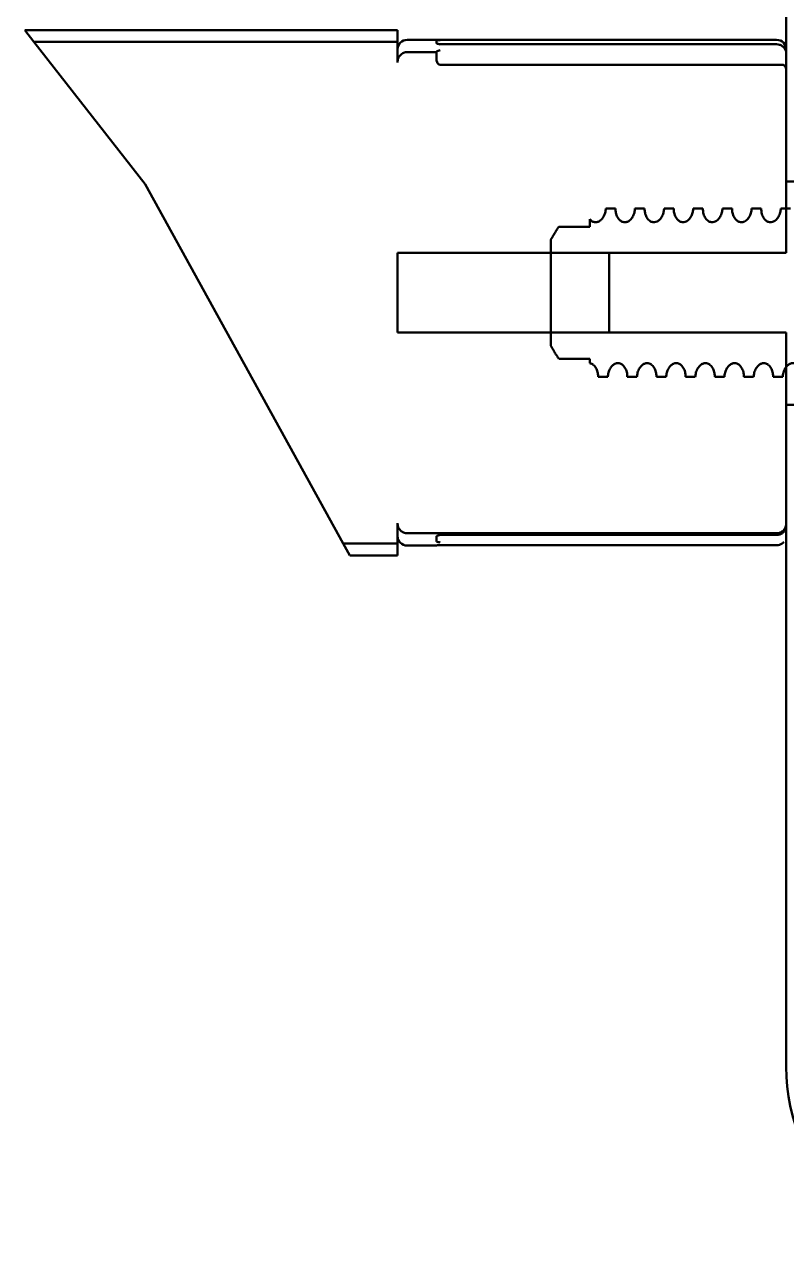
# Model space of a CAD drawing. Header units: millimetres. Extents: x -106 to 841, y -50 to 594.
# Drawn here: x 208.74 to 228.33, y 287.52 to 319.3 of the extents above; entities that cross this region are included whole.
import ezdxf

# ---------------------------------------------------------------- set-up
doc = ezdxf.new("R2010")
doc.units = ezdxf.units.MM
doc.layers.add('Break Line (ISO)', color=7, linetype='Continuous', lineweight=50)
doc.layers.add('Visible (ISO)', color=7, linetype='Continuous', lineweight=50)

msp = doc.modelspace()

# ---------------------------------------------------------------- linework, layer by layer
at = {"layer": 'Break Line (ISO)'}
for p, q in [((208.743, 319.16), (208.981, 318.856)), ((208.981, 318.856), (211.84, 315.201)), ((211.84, 315.201), (216.937, 305.965)), ((216.937, 305.965), (217.105, 305.66))]:
    msp.add_line(p, q, dxfattribs=at)
at = {"layer": 'Visible (ISO)'}
for p, q in [((228.331, 328.518), (228.331, 315.27)), ((218.331, 319.16), (208.743, 319.16)), ((218.331, 319.16), (218.331, 318.856)), ((218.331, 318.856), (208.981, 318.856)), ((218.331, 318.331), (218.331, 318.856)), ((218.581, 318.91), (228.081, 318.91)), ((219.331, 318.824), (219.331, 318.889)), ((219.431, 318.795), (228.081, 318.795)), ((228.081, 318.795), (228.081, 318.795)), ((219.331, 318.594), (218.581, 318.594)), ((228.231, 318.266), (219.431, 318.266)), ((228.331, 313.435), (228.331, 318.135)), ((228.331, 315.27), (232.831, 315.27)), ((223.277, 314.297), (223.277, 314.107)), ((223.937, 314.576), (223.688, 314.576)), ((224.687, 314.576), (224.438, 314.576)), ((225.437, 314.576), (225.188, 314.576)), ((226.187, 314.576), (225.938, 314.576)), ((226.937, 314.576), (226.688, 314.576)), ((227.687, 314.576), (227.438, 314.576)), ((228.437, 314.576), (228.188, 314.576)), ((223.277, 314.107), (222.477, 314.107)), ((222.277, 313.777), (222.277, 313.435)), ((218.331, 311.386), (218.331, 313.435)), ((218.331, 313.435), (228.331, 313.435)), ((222.277, 313.435), (223.777, 313.435)), ((222.277, 313.435), (222.277, 311.386)), ((223.777, 313.435), (223.777, 311.386)), ((228.331, 311.386), (218.331, 311.386)), ((223.777, 311.386), (222.277, 311.386)), ((222.277, 311.386), (222.277, 311.044)), ((228.331, 306.49), (228.331, 311.386)), ((222.477, 310.714), (223.277, 310.714)), ((223.277, 310.714), (223.277, 310.598)), ((223.491, 310.245), (223.741, 310.245)), ((224.241, 310.245), (224.491, 310.245)), ((224.991, 310.245), (225.241, 310.245)), ((225.741, 310.245), (225.991, 310.245)), ((226.491, 310.245), (226.741, 310.245)), ((227.241, 310.245), (227.491, 310.245)), ((227.991, 310.245), (228.241, 310.245)), ((232.831, 309.53), (228.331, 309.53)), ((228.331, 309.53), (228.331, 292.518)), ((218.331, 305.965), (218.331, 306.49)), ((218.581, 306.227), (228.081, 306.227)), ((219.331, 306.022), (219.331, 306.143)), ((228.081, 306.187), (219.431, 306.187)), ((216.937, 305.965), (218.331, 305.965)), ((218.331, 305.965), (218.331, 305.66)), ((218.581, 305.91), (219.331, 305.91)), ((219.331, 305.91), (219.331, 305.915)), ((228.081, 305.923), (219.431, 305.923)), ((218.331, 305.66), (217.105, 305.66))]:
    msp.add_line(p, q, dxfattribs=at)
for centre, radius, start, end in [((218.581, 318.66), 0.25, 90, 180), ((219.431, 318.895), 0.1, 259.0989, 270), ((228.081, 318.66), 0.25, 0, 90), ((218.581, 306.16), 0.25, 180, 270), ((219.431, 306.087), 0.1, 90, 107.1409), ((219.431, 305.823), 0.1, 90, 93.5485), ((233.331, 292.518), 5, 180, 270)]:
    msp.add_arc(centre, radius, start, end, dxfattribs=at)
for points, knots in [([(219.431, 318.901), (219.411, 318.9), (219.391, 318.899), (219.374, 318.897), (219.361, 318.896), (219.349, 318.895), (219.34, 318.893), (219.334, 318.892), (219.331, 318.891), (219.331, 318.889)], [-0.00014252, -0.00014252, -0.00014252, -0.00014252, 0.00835799, 0.00835799, 0.00835799, 0.01450843, 0.01450843, 0.01450843, 0.0190205, 0.0190205, 0.0190205, 0.0190205]), ([(219.331, 318.824), (219.331, 318.821), (219.334, 318.818), (219.34, 318.815), (219.349, 318.811), (219.361, 318.808), (219.374, 318.805), (219.391, 318.801), (219.411, 318.797), (219.431, 318.793)], [0.04568793, 0.04568793, 0.04568793, 0.04568793, 0.04996281, 0.04996281, 0.04996281, 0.05578996, 0.05578996, 0.05578996, 0.06384364, 0.06384364, 0.06384364, 0.06384364]), ([(228.081, 318.795), (228.106, 318.795), (228.132, 318.791), (228.181, 318.776), (228.205, 318.764), (228.249, 318.734), (228.269, 318.715), (228.299, 318.674), (228.311, 318.652), (228.32, 318.625), (228.322, 318.62), (228.323, 318.615)], [0, 0, 0, 0, 0.00764275, 0.00764275, 0.01548782, 0.01548782, 0.02372701, 0.02372701, 0.0313454, 0.0313454, 0.03300963, 0.03300963, 0.03300963, 0.03300963]), ([(218.581, 318.594), (218.55, 318.594), (218.515, 318.587), (218.458, 318.563), (218.428, 318.541), (218.383, 318.496), (218.363, 318.463), (218.338, 318.403), (218.331, 318.364), (218.331, 318.331)], [0, 0, 0, 0, 0.00910497, 0.00910497, 0.01844678, 0.01844678, 0.02809446, 0.02809446, 0.03802461, 0.03802461, 0.03802461, 0.03802461]), ([(219.431, 318.266), (219.421, 318.266), (219.41, 318.268), (219.392, 318.276), (219.381, 318.284), (219.363, 318.303), (219.354, 318.319), (219.329, 318.385), (219.331, 318.451), (219.331, 318.506), (219.331, 318.514), (219.331, 318.522), (219.331, 318.53)], [-0.0271806, -0.0271806, -0.0271806, -0.0271806, -0.02437202, -0.02437202, -0.0210779, -0.0210779, -0.01648271, -0.01648271, 0, 0, 0, 0.00240897, 0.00240897, 0.00240897, 0.00240897]), ([(219.431, 318.645), (219.411, 318.639), (219.391, 318.634), (219.374, 318.627), (219.361, 318.622), (219.349, 318.616), (219.34, 318.609), (219.334, 318.604), (219.331, 318.599), (219.331, 318.594)], [-0.00014252, -0.00014252, -0.00014252, -0.00014252, 0.00835799, 0.00835799, 0.00835799, 0.01450843, 0.01450843, 0.01450843, 0.01886797, 0.01886797, 0.01886797, 0.01886797]), ([(219.331, 318.53), (219.331, 318.537), (219.331, 318.543), (219.331, 318.549), (219.331, 318.56), (219.331, 318.574), (219.331, 318.588), (219.331, 318.591), (219.331, 318.594)], [-0.001757156, -0.001757156, -0.001757156, -0.001757156, 0, 0, 0, 0.003384349, 0.003384349, 0.004203177, 0.004203177, 0.004203177, 0.004203177]), ([(228.331, 318.135), (228.331, 318.151), (228.327, 318.17), (228.317, 318.201), (228.308, 318.217), (228.289, 318.24), (228.277, 318.251), (228.255, 318.262), (228.242, 318.266), (228.231, 318.266)], [0.01609254, 0.01609254, 0.01609254, 0.01609254, 0.02098837, 0.02098837, 0.02572856, 0.02572856, 0.02980523, 0.02980523, 0.03314809, 0.03314809, 0.03314809, 0.03314809]), ([(223.688, 314.576), (223.687, 314.538), (223.681, 314.501), (223.66, 314.425), (223.644, 314.386), (223.604, 314.321), (223.582, 314.293), (223.537, 314.256), (223.516, 314.243), (223.483, 314.23), (223.472, 314.226), (223.455, 314.223), (223.45, 314.222), (223.441, 314.221), (223.438, 314.221), (223.432, 314.221), (223.43, 314.221), (223.41, 314.221), (223.394, 314.223), (223.352, 314.236), (223.329, 314.249), (223.298, 314.275), (223.287, 314.286), (223.277, 314.297)], [-0.10489399, -0.10489399, -0.10489399, -0.10489399, -0.09207172, -0.09207172, -0.07800744, -0.07800744, -0.06610365, -0.06610365, -0.05790724, -0.05790724, -0.053936, -0.053936, -0.05197999, -0.05197999, -0.05084059, -0.05084059, -0.05003691, -0.05003691, -0.04421151, -0.04421151, -0.03520698, -0.03520698, -0.03014748, -0.03014748, -0.03014748, -0.03014748]), ([(224.438, 314.576), (224.437, 314.541), (224.432, 314.507), (224.413, 314.433), (224.398, 314.395), (224.36, 314.329), (224.337, 314.3), (224.291, 314.259), (224.269, 314.244), (224.233, 314.23), (224.222, 314.226), (224.205, 314.223), (224.2, 314.222), (224.191, 314.221), (224.188, 314.221), (224.182, 314.221), (224.18, 314.221), (224.16, 314.221), (224.144, 314.223), (224.102, 314.236), (224.079, 314.249), (224.032, 314.288), (224.008, 314.317), (223.97, 314.388), (223.956, 314.426), (223.94, 314.498), (223.937, 314.532), (223.937, 314.569), (223.937, 314.572), (223.937, 314.576)], [-0.1048878, -0.1048878, -0.1048878, -0.1048878, -0.0930657, -0.0930657, -0.0791824, -0.0791824, -0.0669607, -0.0669607, -0.0579072, -0.0579072, -0.053936, -0.053936, -0.05198, -0.05198, -0.0508406, -0.0508406, -0.0500369, -0.0500369, -0.0442115, -0.0442115, -0.035207, -0.035207, -0.0231856, -0.0231856, -0.0110571, -0.0110571, -0.0010917, -0.0010917, 0, 0, 0, 0]), ([(225.188, 314.576), (225.187, 314.547), (225.183, 314.517), (225.169, 314.453), (225.157, 314.418), (225.125, 314.351), (225.103, 314.318), (225.056, 314.271), (225.034, 314.253), (224.988, 314.231), (224.967, 314.224), (224.941, 314.221), (224.938, 314.221), (224.932, 314.221), (224.93, 314.221), (224.91, 314.221), (224.894, 314.223), (224.852, 314.236), (224.829, 314.249), (224.782, 314.288), (224.758, 314.317), (224.72, 314.388), (224.706, 314.426), (224.69, 314.498), (224.687, 314.532), (224.687, 314.569), (224.687, 314.572), (224.687, 314.576)], [-0.1048896, -0.1048896, -0.1048896, -0.1048896, -0.0948571, -0.0948571, -0.0825069, -0.0825069, -0.0694018, -0.0694018, -0.0597858, -0.0597858, -0.05198, -0.05198, -0.0508406, -0.0508406, -0.0500369, -0.0500369, -0.0442115, -0.0442115, -0.035207, -0.035207, -0.0231856, -0.0231856, -0.0110571, -0.0110571, -0.0010917, -0.0010917, 0, 0, 0, 0]), ([(225.938, 314.576), (225.937, 314.547), (225.933, 314.517), (225.919, 314.453), (225.907, 314.418), (225.875, 314.351), (225.853, 314.318), (225.806, 314.271), (225.784, 314.253), (225.738, 314.231), (225.717, 314.224), (225.691, 314.221), (225.688, 314.221), (225.682, 314.221), (225.68, 314.221), (225.66, 314.221), (225.644, 314.223), (225.602, 314.236), (225.579, 314.249), (225.532, 314.288), (225.508, 314.317), (225.47, 314.388), (225.456, 314.426), (225.44, 314.498), (225.437, 314.532), (225.437, 314.569), (225.437, 314.572), (225.437, 314.576)], [-0.1048896, -0.1048896, -0.1048896, -0.1048896, -0.0948571, -0.0948571, -0.0825069, -0.0825069, -0.0694018, -0.0694018, -0.0597858, -0.0597858, -0.05198, -0.05198, -0.0508406, -0.0508406, -0.0500369, -0.0500369, -0.0442115, -0.0442115, -0.035207, -0.035207, -0.0231856, -0.0231856, -0.0110571, -0.0110571, -0.0010917, -0.0010917, 0, 0, 0, 0]), ([(226.688, 314.576), (226.687, 314.541), (226.682, 314.506), (226.663, 314.433), (226.648, 314.394), (226.609, 314.328), (226.587, 314.299), (226.544, 314.261), (226.525, 314.249), (226.486, 314.23), (226.465, 314.224), (226.441, 314.221), (226.438, 314.221), (226.432, 314.221), (226.43, 314.221), (226.41, 314.221), (226.394, 314.223), (226.352, 314.236), (226.329, 314.249), (226.282, 314.288), (226.258, 314.317), (226.22, 314.388), (226.206, 314.426), (226.19, 314.498), (226.187, 314.532), (226.187, 314.569), (226.187, 314.572), (226.187, 314.576)], [-0.1049128, -0.1049128, -0.1049128, -0.1049128, -0.0930355, -0.0930355, -0.0791408, -0.0791408, -0.0669353, -0.0669353, -0.0593338, -0.0593338, -0.05198, -0.05198, -0.0508406, -0.0508406, -0.0500369, -0.0500369, -0.0442115, -0.0442115, -0.035207, -0.035207, -0.0231856, -0.0231856, -0.0110571, -0.0110571, -0.0010917, -0.0010917, 0, 0, 0, 0]), ([(227.438, 314.576), (227.437, 314.536), (227.43, 314.496), (227.408, 314.418), (227.391, 314.379), (227.35, 314.315), (227.327, 314.289), (227.283, 314.254), (227.265, 314.242), (227.233, 314.23), (227.222, 314.226), (227.205, 314.223), (227.2, 314.222), (227.191, 314.221), (227.188, 314.221), (227.182, 314.221), (227.18, 314.221), (227.16, 314.221), (227.144, 314.223), (227.102, 314.236), (227.079, 314.249), (227.032, 314.288), (227.008, 314.317), (226.97, 314.388), (226.956, 314.426), (226.94, 314.498), (226.937, 314.532), (226.937, 314.569), (226.937, 314.572), (226.937, 314.576)], [-0.1048935, -0.1048935, -0.1048935, -0.1048935, -0.0913259, -0.0913259, -0.0771352, -0.0771352, -0.0654681, -0.0654681, -0.0579072, -0.0579072, -0.053936, -0.053936, -0.05198, -0.05198, -0.0508406, -0.0508406, -0.0500369, -0.0500369, -0.0442115, -0.0442115, -0.035207, -0.035207, -0.0231856, -0.0231856, -0.0110571, -0.0110571, -0.0010917, -0.0010917, 0, 0, 0, 0]), ([(228.188, 314.576), (228.187, 314.541), (228.182, 314.506), (228.163, 314.433), (228.148, 314.394), (228.109, 314.328), (228.087, 314.299), (228.044, 314.261), (228.025, 314.249), (227.986, 314.23), (227.965, 314.224), (227.941, 314.221), (227.938, 314.221), (227.932, 314.221), (227.93, 314.221), (227.91, 314.221), (227.894, 314.223), (227.852, 314.236), (227.829, 314.249), (227.782, 314.288), (227.758, 314.317), (227.72, 314.388), (227.706, 314.426), (227.69, 314.498), (227.687, 314.532), (227.687, 314.569), (227.687, 314.572), (227.687, 314.576)], [-0.1049128, -0.1049128, -0.1049128, -0.1049128, -0.0930355, -0.0930355, -0.0791408, -0.0791408, -0.0669353, -0.0669353, -0.0593338, -0.0593338, -0.05198, -0.05198, -0.0508406, -0.0508406, -0.0500369, -0.0500369, -0.0442115, -0.0442115, -0.035207, -0.035207, -0.0231856, -0.0231856, -0.0110571, -0.0110571, -0.0010917, -0.0010917, 0, 0, 0, 0]), ([(223.277, 310.598), (223.287, 310.597), (223.298, 310.594), (223.333, 310.581), (223.356, 310.567), (223.404, 310.525), (223.428, 310.492), (223.464, 310.419), (223.477, 310.38), (223.49, 310.31), (223.492, 310.277), (223.491, 310.245)], [-0.04732576, -0.04732576, -0.04732576, -0.04732576, -0.04362383, -0.04362383, -0.03435795, -0.03435795, -0.02156904, -0.02156904, -0.00966993, -0.00966993, 0, 0, 0, 0]), ([(223.741, 310.245), (223.742, 310.282), (223.747, 310.32), (223.768, 310.396), (223.784, 310.435), (223.824, 310.5), (223.847, 310.527), (223.892, 310.565), (223.912, 310.578), (223.945, 310.591), (223.956, 310.594), (223.973, 310.598), (223.979, 310.599), (223.988, 310.6), (223.991, 310.6), (223.997, 310.6), (223.999, 310.6), (224.021, 310.6), (224.039, 310.597), (224.083, 310.581), (224.106, 310.567), (224.154, 310.525), (224.178, 310.492), (224.214, 310.419), (224.227, 310.38), (224.24, 310.31), (224.242, 310.277), (224.241, 310.245)], [-0.1053015, -0.1053015, -0.1053015, -0.1053015, -0.0924408, -0.0924408, -0.0783345, -0.0783345, -0.0663952, -0.0663952, -0.0581743, -0.0581743, -0.0541912, -0.0541912, -0.0522293, -0.0522293, -0.0510865, -0.0510865, -0.0502804, -0.0502804, -0.0436238, -0.0436238, -0.0343579, -0.0343579, -0.021569, -0.021569, -0.0096699, -0.0096699, 0, 0, 0, 0]), ([(224.491, 310.245), (224.492, 310.282), (224.497, 310.32), (224.518, 310.396), (224.534, 310.435), (224.574, 310.5), (224.597, 310.527), (224.642, 310.565), (224.662, 310.578), (224.695, 310.591), (224.706, 310.594), (224.723, 310.598), (224.729, 310.599), (224.738, 310.6), (224.741, 310.6), (224.747, 310.6), (224.749, 310.6), (224.771, 310.6), (224.789, 310.597), (224.833, 310.581), (224.856, 310.567), (224.904, 310.525), (224.928, 310.492), (224.964, 310.419), (224.977, 310.38), (224.99, 310.31), (224.992, 310.277), (224.991, 310.245)], [-0.1053015, -0.1053015, -0.1053015, -0.1053015, -0.0924408, -0.0924408, -0.0783345, -0.0783345, -0.0663952, -0.0663952, -0.0581743, -0.0581743, -0.0541912, -0.0541912, -0.0522293, -0.0522293, -0.0510865, -0.0510865, -0.0502804, -0.0502804, -0.0436238, -0.0436238, -0.0343579, -0.0343579, -0.021569, -0.021569, -0.0096699, -0.0096699, 0, 0, 0, 0]), ([(225.241, 310.245), (225.242, 310.282), (225.247, 310.32), (225.268, 310.396), (225.284, 310.435), (225.324, 310.5), (225.347, 310.527), (225.392, 310.565), (225.412, 310.578), (225.445, 310.591), (225.456, 310.594), (225.473, 310.598), (225.479, 310.599), (225.488, 310.6), (225.491, 310.6), (225.497, 310.6), (225.499, 310.6), (225.521, 310.6), (225.539, 310.597), (225.583, 310.581), (225.606, 310.567), (225.654, 310.525), (225.678, 310.492), (225.714, 310.419), (225.727, 310.38), (225.74, 310.31), (225.742, 310.277), (225.741, 310.245)], [-0.1053015, -0.1053015, -0.1053015, -0.1053015, -0.0924408, -0.0924408, -0.0783345, -0.0783345, -0.0663952, -0.0663952, -0.0581743, -0.0581743, -0.0541912, -0.0541912, -0.0522293, -0.0522293, -0.0510865, -0.0510865, -0.0502804, -0.0502804, -0.0436238, -0.0436238, -0.0343579, -0.0343579, -0.021569, -0.021569, -0.0096699, -0.0096699, 0, 0, 0, 0]), ([(225.991, 310.245), (225.992, 310.282), (225.997, 310.32), (226.018, 310.396), (226.034, 310.435), (226.074, 310.5), (226.097, 310.527), (226.142, 310.565), (226.162, 310.578), (226.195, 310.591), (226.206, 310.594), (226.223, 310.598), (226.229, 310.599), (226.238, 310.6), (226.241, 310.6), (226.247, 310.6), (226.249, 310.6), (226.271, 310.6), (226.289, 310.597), (226.333, 310.581), (226.356, 310.567), (226.404, 310.525), (226.428, 310.492), (226.464, 310.419), (226.477, 310.38), (226.49, 310.31), (226.492, 310.277), (226.491, 310.245)], [-0.1053015, -0.1053015, -0.1053015, -0.1053015, -0.0924408, -0.0924408, -0.0783345, -0.0783345, -0.0663952, -0.0663952, -0.0581743, -0.0581743, -0.0541912, -0.0541912, -0.0522293, -0.0522293, -0.0510865, -0.0510865, -0.0502804, -0.0502804, -0.0436238, -0.0436238, -0.0343579, -0.0343579, -0.021569, -0.021569, -0.0096699, -0.0096699, 0, 0, 0, 0]), ([(226.741, 310.245), (226.742, 310.282), (226.747, 310.32), (226.768, 310.396), (226.784, 310.435), (226.824, 310.5), (226.847, 310.527), (226.892, 310.565), (226.912, 310.578), (226.945, 310.591), (226.956, 310.594), (226.973, 310.598), (226.979, 310.599), (226.988, 310.6), (226.991, 310.6), (226.997, 310.6), (226.999, 310.6), (227.021, 310.6), (227.039, 310.597), (227.083, 310.581), (227.106, 310.567), (227.154, 310.525), (227.178, 310.492), (227.214, 310.419), (227.227, 310.38), (227.24, 310.31), (227.242, 310.277), (227.241, 310.245)], [-0.1053015, -0.1053015, -0.1053015, -0.1053015, -0.0924408, -0.0924408, -0.0783345, -0.0783345, -0.0663952, -0.0663952, -0.0581743, -0.0581743, -0.0541912, -0.0541912, -0.0522293, -0.0522293, -0.0510865, -0.0510865, -0.0502804, -0.0502804, -0.0436238, -0.0436238, -0.0343579, -0.0343579, -0.021569, -0.021569, -0.0096699, -0.0096699, 0, 0, 0, 0]), ([(227.491, 310.245), (227.492, 310.282), (227.497, 310.32), (227.518, 310.396), (227.534, 310.435), (227.574, 310.5), (227.597, 310.527), (227.642, 310.565), (227.662, 310.578), (227.695, 310.591), (227.706, 310.594), (227.723, 310.598), (227.729, 310.599), (227.738, 310.6), (227.741, 310.6), (227.747, 310.6), (227.749, 310.6), (227.771, 310.6), (227.789, 310.597), (227.833, 310.581), (227.856, 310.567), (227.904, 310.525), (227.928, 310.492), (227.964, 310.419), (227.977, 310.38), (227.99, 310.31), (227.992, 310.277), (227.991, 310.245)], [-0.1053015, -0.1053015, -0.1053015, -0.1053015, -0.0924408, -0.0924408, -0.0783345, -0.0783345, -0.0663952, -0.0663952, -0.0581743, -0.0581743, -0.0541912, -0.0541912, -0.0522293, -0.0522293, -0.0510865, -0.0510865, -0.0502804, -0.0502804, -0.0436238, -0.0436238, -0.0343579, -0.0343579, -0.021569, -0.021569, -0.0096699, -0.0096699, 0, 0, 0, 0]), ([(228.241, 310.245), (228.242, 310.282), (228.247, 310.32), (228.268, 310.396), (228.284, 310.435), (228.324, 310.5), (228.347, 310.527), (228.392, 310.565), (228.412, 310.578), (228.445, 310.591), (228.456, 310.594), (228.473, 310.598), (228.479, 310.599), (228.488, 310.6), (228.491, 310.6), (228.497, 310.6), (228.499, 310.6), (228.521, 310.6), (228.539, 310.597), (228.583, 310.581), (228.606, 310.567), (228.654, 310.525), (228.678, 310.492), (228.714, 310.419), (228.727, 310.38), (228.74, 310.31), (228.742, 310.277), (228.741, 310.245)], [-0.1053015, -0.1053015, -0.1053015, -0.1053015, -0.0924408, -0.0924408, -0.0783345, -0.0783345, -0.0663952, -0.0663952, -0.0581743, -0.0581743, -0.0541912, -0.0541912, -0.0522293, -0.0522293, -0.0510865, -0.0510865, -0.0502804, -0.0502804, -0.0436238, -0.0436238, -0.0343579, -0.0343579, -0.021569, -0.021569, -0.0096699, -0.0096699, 0, 0, 0, 0]), ([(218.331, 306.49), (218.331, 306.457), (218.338, 306.418), (218.363, 306.357), (218.383, 306.325), (218.428, 306.28), (218.458, 306.258), (218.515, 306.234), (218.55, 306.227), (218.581, 306.227)], [-0.03802461, -0.03802461, -0.03802461, -0.03802461, -0.02809446, -0.02809446, -0.01844678, -0.01844678, -0.00910497, -0.00910497, 0, 0, 0, 0]), ([(228.081, 306.227), (228.111, 306.227), (228.147, 306.234), (228.203, 306.258), (228.234, 306.28), (228.278, 306.325), (228.299, 306.357), (228.323, 306.418), (228.331, 306.457), (228.331, 306.49)], [0, 0, 0, 0, 0.00910497, 0.00910497, 0.01844678, 0.01844678, 0.02809446, 0.02809446, 0.03802461, 0.03802461, 0.03802461, 0.03802461]), ([(228.325, 306.369), (228.324, 306.362), (228.322, 306.356), (228.312, 306.327), (228.301, 306.306), (228.27, 306.266), (228.251, 306.248), (228.209, 306.219), (228.186, 306.207), (228.136, 306.191), (228.108, 306.187), (228.081, 306.187)], [0.00503859, 0.00503859, 0.00503859, 0.00503859, 0.0072878, 0.0072878, 0.01507107, 0.01507107, 0.02312659, 0.02312659, 0.03076292, 0.03076292, 0.03895098, 0.03895098, 0.03895098, 0.03895098]), ([(219.431, 306.191), (219.411, 306.185), (219.391, 306.18), (219.374, 306.173), (219.361, 306.169), (219.349, 306.163), (219.34, 306.157), (219.334, 306.152), (219.331, 306.148), (219.331, 306.143)], [-0.00014252, -0.00014252, -0.00014252, -0.00014252, 0.00835799, 0.00835799, 0.00835799, 0.01450843, 0.01450843, 0.01450843, 0.01902049, 0.01902049, 0.01902049, 0.01902049]), ([(219.331, 306.022), (219.331, 306.019), (219.334, 306.016), (219.34, 306.013), (219.349, 306.009), (219.361, 306.005), (219.374, 306.003), (219.391, 305.999), (219.411, 305.996), (219.431, 305.992)], [0.04568795, 0.04568795, 0.04568795, 0.04568795, 0.04996283, 0.04996283, 0.04996283, 0.05578998, 0.05578998, 0.05578998, 0.06384367, 0.06384367, 0.06384367, 0.06384367]), ([(219.431, 305.923), (219.411, 305.922), (219.391, 305.921), (219.374, 305.919), (219.361, 305.919), (219.349, 305.918), (219.34, 305.917), (219.334, 305.916), (219.331, 305.915), (219.331, 305.915)], [-0.00014252, -0.00014252, -0.00014252, -0.00014252, 0.00835799, 0.00835799, 0.00835799, 0.01450843, 0.01450843, 0.01450843, 0.0190205, 0.0190205, 0.0190205, 0.0190205]), ([(228.269, 306.007), (228.256, 305.992), (228.24, 305.979), (228.202, 305.953), (228.179, 305.941), (228.131, 305.927), (228.106, 305.923), (228.081, 305.923)], [0.0183683, 0.0183683, 0.0183683, 0.0183683, 0.02452865, 0.02452865, 0.03217839, 0.03217839, 0.03962441, 0.03962441, 0.03962441, 0.03962441])]:
    msp.add_open_spline(points, degree=3, knots=knots, dxfattribs=at)
msp.add_open_spline([(228.165, 318.794), (228.165, 318.794), (228.165, 318.794), (228.165, 318.794)], degree=3, dxfattribs=at)
for points, weights in [([(222.477, 314.107), (222.366, 313.935), (222.277, 313.777)], [1.00000000442, 1.00213846561, 1.00000000528]), ([(222.277, 311.044), (222.366, 310.885), (222.477, 310.714)], [1.00000000528, 1.00213846561, 1.00000000442])]:
    msp.add_rational_spline(points, weights, degree=2, dxfattribs=at)

doc.saveas('drawing.dxf')
